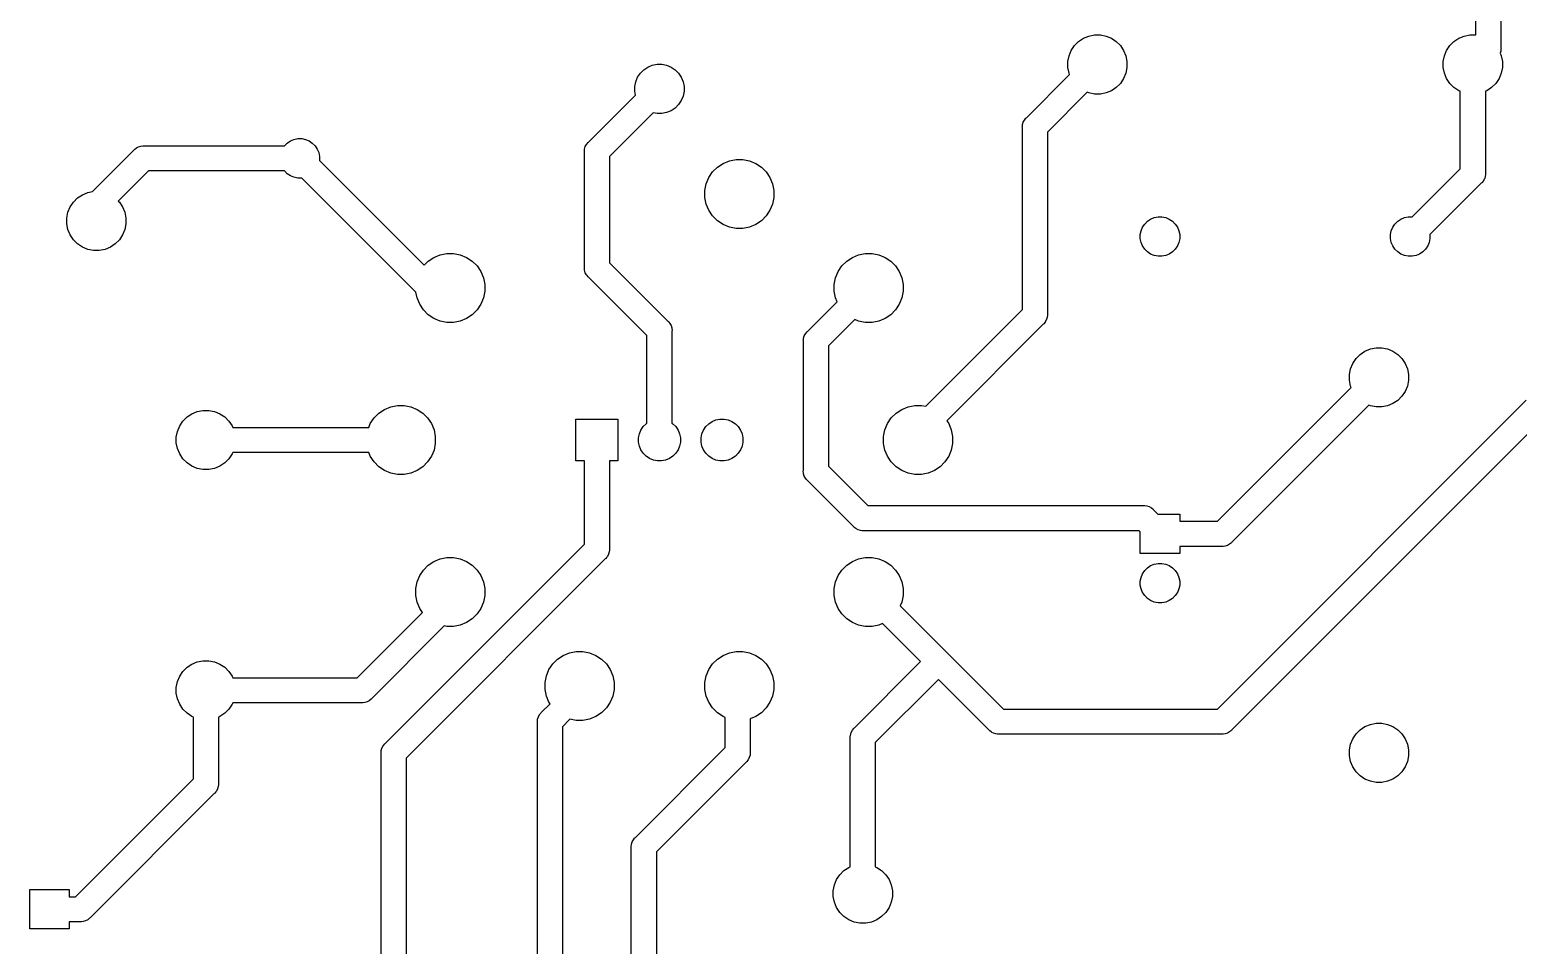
# Model space of a CAD drawing. Extents: x 2.8 to 8.7, y -5.99 to -1.5.
# Drawn here: x 4.093 to 6.473, y -4.857 to -3.394 of the extents above; entities that cross this region are included whole.
import ezdxf

# ---------------------------------------------------------------- set-up
doc = ezdxf.new("R2010")
doc.units = 0
doc.header["$MEASUREMENT"] = 0
doc.layers.add('BLACK', color=7, linetype='CONTINUOUS')

msp = doc.modelspace()

# ---------------------------------------------------------------- linework, layer by layer
at = {"layer": 'BLACK', "linetype": 'CONTINUOUS'}
for p, q in [((6.405, -3.40282), (6.405, -3.05905)), ((6.445, -3.05905), (6.445, -3.42402)), ((5.75813, -3.42762), (5.7633, -3.41988)), ((5.7633, -3.41988), (5.76988, -3.4133)), ((5.76988, -3.4133), (5.77762, -3.40813)), ((5.77762, -3.40813), (5.78622, -3.40457)), ((5.78622, -3.40457), (5.79535, -3.40276)), ((5.79535, -3.40276), (5.80465, -3.40276)), ((5.80465, -3.40276), (5.81378, -3.40457)), ((5.81378, -3.40457), (5.82238, -3.40813)), ((5.82238, -3.40813), (5.83012, -3.4133)), ((5.83012, -3.4133), (5.8367, -3.41988)), ((5.8367, -3.41988), (5.84187, -3.42762)), ((6.35813, -3.42762), (6.3633, -3.41988)), ((6.3633, -3.41988), (6.36988, -3.4133)), ((6.36988, -3.4133), (6.37762, -3.40813)), ((6.37762, -3.40813), (6.38622, -3.40457)), ((6.38622, -3.40457), (6.39535, -3.40276)), ((6.39535, -3.40276), (6.40465, -3.40276)), ((6.40465, -3.40276), (6.405, -3.40282)), ((6.445, -3.42402), (6.4451, -3.425)), ((6.4451, -3.425), (6.445, -3.42598)), ((5.08852, -3.45112), (5.09612, -3.44961)), ((5.09612, -3.44961), (5.10388, -3.44961)), ((5.10388, -3.44961), (5.11148, -3.45112)), ((5.75276, -3.44535), (5.75457, -3.43622)), ((5.75276, -3.45465), (5.75276, -3.44535)), ((5.75457, -3.43622), (5.75813, -3.42762)), ((5.84187, -3.42762), (5.84543, -3.43622)), ((5.84543, -3.43622), (5.84724, -3.44535)), ((5.84724, -3.44535), (5.84724, -3.45465)), ((6.35276, -3.44535), (6.35457, -3.43622)), ((6.35276, -3.45465), (6.35276, -3.44535)), ((6.35457, -3.43622), (6.35813, -3.42762)), ((6.44471, -3.42892), (6.44374, -3.43213)), ((6.44374, -3.43213), (6.44543, -3.43622)), ((6.445, -3.42598), (6.44471, -3.42892)), ((6.445, -3.42598), (6.445, -3.42598)), ((6.44543, -3.43622), (6.44724, -3.44535)), ((6.44724, -3.44535), (6.44724, -3.45465)), ((5.06214, -3.47749), (5.06511, -3.47033)), ((5.06511, -3.47033), (5.06942, -3.46388)), ((5.06942, -3.46388), (5.0749, -3.4584)), ((5.0749, -3.4584), (5.08135, -3.45409)), ((5.08135, -3.45409), (5.08852, -3.45112)), ((5.11148, -3.45112), (5.11865, -3.45409)), ((5.11865, -3.45409), (5.1251, -3.4584)), ((5.1251, -3.4584), (5.13058, -3.46388)), ((5.13058, -3.46388), (5.13489, -3.47033)), ((5.13489, -3.47033), (5.13786, -3.47749)), ((5.68655, -3.53516), (5.75556, -3.46616)), ((5.75457, -3.46378), (5.75276, -3.45465)), ((5.75556, -3.46616), (5.75457, -3.46378)), ((5.84187, -3.47238), (5.8367, -3.48012)), ((5.84543, -3.46378), (5.84187, -3.47238)), ((5.84724, -3.45465), (5.84543, -3.46378)), ((6.35457, -3.46378), (6.35276, -3.45465)), ((6.35813, -3.47238), (6.35457, -3.46378)), ((6.3633, -3.48012), (6.35813, -3.47238)), ((6.44187, -3.47238), (6.4367, -3.48012)), ((6.44543, -3.46378), (6.44187, -3.47238)), ((6.44724, -3.45465), (6.44543, -3.46378)), ((5.06063, -3.4851), (5.06214, -3.47749)), ((5.06063, -3.49285), (5.06063, -3.4851)), ((5.06183, -3.49887), (5.06063, -3.49285)), ((5.13786, -3.47749), (5.13937, -3.4851)), ((5.13937, -3.49285), (5.13786, -3.50046)), ((5.13937, -3.4851), (5.13937, -3.49285)), ((5.78384, -3.49444), (5.72, -3.55828)), ((5.78622, -3.49543), (5.78384, -3.49444)), ((5.79535, -3.49724), (5.78622, -3.49543)), ((5.80465, -3.49724), (5.79535, -3.49724)), ((5.81378, -3.49543), (5.80465, -3.49724)), ((5.82238, -3.49187), (5.81378, -3.49543)), ((5.83012, -3.4867), (5.82238, -3.49187)), ((5.8367, -3.48012), (5.83012, -3.4867)), ((6.36988, -3.4867), (6.3633, -3.48012)), ((6.37762, -3.49187), (6.36988, -3.4867)), ((6.38, -3.49285), (6.37762, -3.49187)), ((6.38, -3.61672), (6.38, -3.49285)), ((6.42238, -3.49187), (6.42, -3.49285)), ((6.42, -3.49285), (6.42, -3.62402)), ((6.43012, -3.4867), (6.42238, -3.49187)), ((6.4367, -3.48012), (6.43012, -3.4867)), ((4.98655, -3.57414), (5.06183, -3.49887)), ((5.1251, -3.51956), (5.11865, -3.52387)), ((5.13058, -3.51407), (5.1251, -3.51956)), ((5.13489, -3.50763), (5.13058, -3.51407)), ((5.13786, -3.50046), (5.13489, -3.50763)), ((5.09011, -3.52715), (5.02, -3.59726)), ((5.09612, -3.52835), (5.09011, -3.52715)), ((5.10388, -3.52835), (5.09612, -3.52835)), ((5.11148, -3.52683), (5.10388, -3.52835)), ((5.11865, -3.52387), (5.11148, -3.52683)), ((5.68029, -3.54608), (5.68143, -3.54231)), ((5.68143, -3.54231), (5.68329, -3.53883)), ((5.68329, -3.53883), (5.68579, -3.53579)), ((5.68579, -3.53579), (5.68655, -3.53516)), ((4.51581, -3.56971), (4.5219, -3.5685)), ((4.5219, -3.5685), (4.5281, -3.5685)), ((4.5281, -3.5685), (4.53419, -3.56971)), ((5.6799, -3.55), (5.68, -3.54902)), ((5.68, -3.55098), (5.6799, -3.55)), ((5.68, -3.54902), (5.68029, -3.54608)), ((5.68, -3.84172), (5.68, -3.55098)), ((5.72, -3.55828), (5.72, -3.84902)), ((4.19362, -3.6531), (4.26016, -3.58655)), ((4.26016, -3.58655), (4.26079, -3.58579)), ((4.26079, -3.58579), (4.26169, -3.58505)), ((4.26169, -3.58505), (4.26383, -3.58329)), ((4.26383, -3.58329), (4.26731, -3.58143)), ((4.26731, -3.58143), (4.27108, -3.58029)), ((4.26731, -3.58143), (4.26731, -3.58143)), ((4.27108, -3.58029), (4.27402, -3.58)), ((4.27402, -3.58), (4.275, -3.5799)), ((4.27402, -3.58), (4.27402, -3.58)), ((4.275, -3.5799), (4.27598, -3.58)), ((4.27598, -3.58), (4.50048, -3.58)), ((4.50048, -3.58), (4.50054, -3.57992)), ((4.50054, -3.57992), (4.50492, -3.57554)), ((4.50492, -3.57554), (4.51008, -3.57209)), ((4.51008, -3.57209), (4.51581, -3.56971)), ((4.53419, -3.56971), (4.53992, -3.57209)), ((4.53992, -3.57209), (4.54508, -3.57554)), ((4.54508, -3.57554), (4.54946, -3.57992)), ((4.54946, -3.57992), (4.55291, -3.58508)), ((4.55291, -3.58508), (4.55529, -3.59081)), ((4.55529, -3.59081), (4.5565, -3.5969)), ((4.9799, -3.58898), (4.98, -3.58799)), ((4.98, -3.58996), (4.9799, -3.58898)), ((4.98, -3.58799), (4.98029, -3.58506)), ((4.98, -3.77402), (4.98, -3.58996)), ((4.98029, -3.58506), (4.98143, -3.58129)), ((4.98143, -3.58129), (4.98329, -3.57781)), ((4.98329, -3.57781), (4.98579, -3.57477)), ((4.98579, -3.57477), (4.98655, -3.57414)), ((4.5565, -3.6031), (4.55648, -3.60319)), ((4.55648, -3.60319), (4.72396, -3.77067)), ((4.5565, -3.5969), (4.5565, -3.6031)), ((5.02, -3.59726), (5.02, -3.76672)), ((5.18493, -3.62171), (5.19261, -3.61403)), ((5.19261, -3.61403), (5.20163, -3.608)), ((5.20163, -3.608), (5.21167, -3.60385)), ((5.21167, -3.60385), (5.22231, -3.60173)), ((5.22231, -3.60173), (5.23317, -3.60173)), ((5.23317, -3.60173), (5.24382, -3.60385)), ((5.24382, -3.60385), (5.25385, -3.608)), ((5.25385, -3.608), (5.26288, -3.61403)), ((5.26288, -3.61403), (5.27056, -3.62171)), ((4.28328, -3.62), (4.23505, -3.66824)), ((4.50048, -3.62), (4.28328, -3.62)), ((4.50054, -3.62008), (4.50048, -3.62)), ((4.50492, -3.62446), (4.50054, -3.62008)), ((4.51008, -3.62791), (4.50492, -3.62446)), ((4.51581, -3.63029), (4.51008, -3.62791)), ((4.5219, -3.6315), (4.51581, -3.63029)), ((4.5281, -3.6315), (4.5219, -3.6315)), ((4.52819, -3.63148), (4.5281, -3.6315)), ((4.71076, -3.81405), (4.52819, -3.63148)), ((5.17474, -3.64077), (5.1789, -3.63074)), ((5.1789, -3.63074), (5.18493, -3.62171)), ((5.27056, -3.62171), (5.27659, -3.63074)), ((5.27659, -3.63074), (5.28074, -3.64077)), ((6.30319, -3.69352), (6.38, -3.61672)), ((6.41345, -3.63984), (6.33148, -3.72181)), ((6.41421, -3.63921), (6.41345, -3.63984)), ((6.41495, -3.63831), (6.41421, -3.63921)), ((6.41671, -3.63617), (6.41495, -3.63831)), ((6.41857, -3.63269), (6.41671, -3.63617)), ((6.41895, -3.63143), (6.41857, -3.63269)), ((6.41971, -3.62892), (6.41895, -3.63143)), ((6.42, -3.62598), (6.41971, -3.62892)), ((6.42, -3.62402), (6.4201, -3.625)), ((6.4201, -3.625), (6.42, -3.62598)), ((6.42, -3.62598), (6.42, -3.62598)), ((4.1633, -3.66988), (4.16988, -3.6633)), ((4.16988, -3.6633), (4.17762, -3.65813)), ((4.17762, -3.65813), (4.18622, -3.65457)), ((4.18622, -3.65457), (4.19362, -3.6531)), ((5.17263, -3.65142), (5.17474, -3.64077)), ((5.17263, -3.66228), (5.17263, -3.65142)), ((5.17474, -3.67292), (5.17263, -3.66228)), ((5.28074, -3.64077), (5.28286, -3.65142)), ((5.28286, -3.66228), (5.28074, -3.67292)), ((5.28286, -3.65142), (5.28286, -3.66228)), ((4.15276, -3.69535), (4.15457, -3.68622)), ((4.15457, -3.68622), (4.15813, -3.67762)), ((4.15813, -3.67762), (4.1633, -3.66988)), ((4.23505, -3.66824), (4.2367, -3.66988)), ((4.2367, -3.66988), (4.24187, -3.67762)), ((4.24187, -3.67762), (4.24543, -3.68622)), ((4.24543, -3.68622), (4.24724, -3.69535)), ((5.1789, -3.68295), (5.17474, -3.67292)), ((5.18493, -3.69198), (5.1789, -3.68295)), ((5.27659, -3.68295), (5.27056, -3.69198)), ((5.28074, -3.67292), (5.27659, -3.68295)), ((4.15276, -3.70465), (4.15276, -3.69535)), ((4.15457, -3.71378), (4.15276, -3.70465)), ((4.24724, -3.70465), (4.24543, -3.71378)), ((4.24724, -3.69535), (4.24724, -3.70465)), ((5.19261, -3.69966), (5.18493, -3.69198)), ((5.20163, -3.70569), (5.19261, -3.69966)), ((5.21167, -3.70985), (5.20163, -3.70569)), ((5.22231, -3.71196), (5.21167, -3.70985)), ((5.24382, -3.70985), (5.23317, -3.71196)), ((5.25385, -3.70569), (5.24382, -3.70985)), ((5.26288, -3.69966), (5.25385, -3.70569)), ((5.27056, -3.69198), (5.26288, -3.69966)), ((5.86971, -3.71581), (5.87209, -3.71008)), ((5.87209, -3.71008), (5.87554, -3.70492)), ((5.87554, -3.70492), (5.87992, -3.70054)), ((5.87992, -3.70054), (5.88508, -3.69709)), ((5.88508, -3.69709), (5.89081, -3.69471)), ((5.89081, -3.69471), (5.8969, -3.6935)), ((5.8969, -3.6935), (5.9031, -3.6935)), ((5.9031, -3.6935), (5.90919, -3.69471)), ((5.90919, -3.69471), (5.91492, -3.69709)), ((5.91492, -3.69709), (5.92008, -3.70054)), ((5.92008, -3.70054), (5.92446, -3.70492)), ((5.92446, -3.70492), (5.92791, -3.71008)), ((5.92791, -3.71008), (5.93029, -3.71581)), ((6.26971, -3.71581), (6.27209, -3.71008)), ((6.27209, -3.71008), (6.27554, -3.70492)), ((6.27554, -3.70492), (6.27992, -3.70054)), ((6.27992, -3.70054), (6.28508, -3.69709)), ((6.28508, -3.69709), (6.29081, -3.69471)), ((6.29081, -3.69471), (6.2969, -3.6935)), ((6.2969, -3.6935), (6.3031, -3.6935)), ((6.3031, -3.6935), (6.30319, -3.69352)), ((4.15813, -3.72238), (4.15457, -3.71378)), ((4.1633, -3.73012), (4.15813, -3.72238)), ((4.16988, -3.7367), (4.1633, -3.73012)), ((4.2367, -3.73012), (4.23012, -3.7367)), ((4.24187, -3.72238), (4.2367, -3.73012)), ((4.24543, -3.71378), (4.24187, -3.72238)), ((5.23317, -3.71196), (5.22231, -3.71196)), ((5.8685, -3.7219), (5.86971, -3.71581)), ((5.8685, -3.7281), (5.8685, -3.7219)), ((5.86971, -3.73419), (5.8685, -3.7281)), ((5.87209, -3.73992), (5.86971, -3.73419)), ((5.93029, -3.73419), (5.92791, -3.73992)), ((5.93029, -3.71581), (5.9315, -3.7219)), ((5.9315, -3.7281), (5.93029, -3.73419)), ((5.9315, -3.7219), (5.9315, -3.7281)), ((6.2685, -3.7219), (6.26971, -3.71581)), ((6.2685, -3.7281), (6.2685, -3.7219)), ((6.26971, -3.73419), (6.2685, -3.7281)), ((6.27209, -3.73992), (6.26971, -3.73419)), ((6.33029, -3.73419), (6.32791, -3.73992)), ((6.3315, -3.7281), (6.33029, -3.73419)), ((6.33148, -3.72181), (6.3315, -3.7219)), ((6.3315, -3.7219), (6.3315, -3.7281)), ((4.17762, -3.74187), (4.16988, -3.7367)), ((4.18622, -3.74543), (4.17762, -3.74187)), ((4.19535, -3.74724), (4.18622, -3.74543)), ((4.20465, -3.74724), (4.19535, -3.74724)), ((4.21378, -3.74543), (4.20465, -3.74724)), ((4.22238, -3.74187), (4.21378, -3.74543)), ((4.23012, -3.7367), (4.22238, -3.74187)), ((4.73043, -3.7642), (4.73946, -3.75817)), ((4.73946, -3.75817), (4.74949, -3.75402)), ((4.74949, -3.75402), (4.76014, -3.7519)), ((4.76014, -3.7519), (4.77099, -3.7519)), ((4.77099, -3.7519), (4.78164, -3.75402)), ((4.78164, -3.75402), (4.79167, -3.75817)), ((4.79167, -3.75817), (4.8007, -3.7642)), ((5.3993, -3.7642), (5.40833, -3.75817)), ((5.40833, -3.75817), (5.41836, -3.75402)), ((5.41836, -3.75402), (5.42901, -3.7519)), ((5.42901, -3.7519), (5.43986, -3.7519)), ((5.43986, -3.7519), (5.45051, -3.75402)), ((5.45051, -3.75402), (5.46054, -3.75817)), ((5.46054, -3.75817), (5.46957, -3.7642)), ((5.87554, -3.74508), (5.87209, -3.73992)), ((5.87992, -3.74946), (5.87554, -3.74508)), ((5.88508, -3.75291), (5.87992, -3.74946)), ((5.89081, -3.75529), (5.88508, -3.75291)), ((5.8969, -3.7565), (5.89081, -3.75529)), ((5.9031, -3.7565), (5.8969, -3.7565)), ((5.90919, -3.75529), (5.9031, -3.7565)), ((5.91492, -3.75291), (5.90919, -3.75529)), ((5.92008, -3.74946), (5.91492, -3.75291)), ((5.92446, -3.74508), (5.92008, -3.74946)), ((5.92791, -3.73992), (5.92446, -3.74508)), ((6.27554, -3.74508), (6.27209, -3.73992)), ((6.27992, -3.74946), (6.27554, -3.74508)), ((6.28508, -3.75291), (6.27992, -3.74946)), ((6.29081, -3.75529), (6.28508, -3.75291)), ((6.2969, -3.7565), (6.29081, -3.75529)), ((6.3031, -3.7565), (6.2969, -3.7565)), ((6.30919, -3.75529), (6.3031, -3.7565)), ((6.31492, -3.75291), (6.30919, -3.75529)), ((6.32008, -3.74946), (6.31492, -3.75291)), ((6.32446, -3.74508), (6.32008, -3.74946)), ((6.32791, -3.73992), (6.32446, -3.74508)), ((4.72396, -3.77067), (4.73043, -3.7642)), ((4.8007, -3.7642), (4.80838, -3.77188)), ((4.80838, -3.77188), (4.81441, -3.78091)), ((4.81441, -3.78091), (4.81856, -3.79094)), ((4.9799, -3.775), (4.98, -3.77402)), ((4.98025, -3.77857), (4.9799, -3.775)), ((4.98029, -3.77892), (4.98025, -3.77857)), ((4.98143, -3.78269), (4.98029, -3.77892)), ((4.98329, -3.78617), (4.98143, -3.78269)), ((4.98143, -3.78269), (4.98143, -3.78269)), ((5.02, -3.76672), (5.11345, -3.86016)), ((5.38144, -3.79094), (5.38559, -3.78091)), ((5.38559, -3.78091), (5.39162, -3.77188)), ((5.39162, -3.77188), (5.3993, -3.7642)), ((5.46957, -3.7642), (5.47725, -3.77188)), ((5.47725, -3.77188), (5.48328, -3.78091)), ((5.48328, -3.78091), (5.48744, -3.79094)), ((4.81856, -3.79094), (4.82068, -3.80159)), ((4.82068, -3.80159), (4.82068, -3.81245)), ((4.98423, -3.78731), (4.98329, -3.78617)), ((4.98579, -3.78921), (4.98423, -3.78731)), ((4.98655, -3.78984), (4.98579, -3.78921)), ((5.08, -3.88328), (4.98655, -3.78984)), ((5.37932, -3.80159), (5.38144, -3.79094)), ((5.37932, -3.81245), (5.37932, -3.80159)), ((5.48744, -3.79094), (5.48955, -3.80159)), ((5.48955, -3.80159), (5.48955, -3.81245)), ((4.71256, -3.8231), (4.71076, -3.81405)), ((4.71672, -3.83313), (4.71256, -3.8231)), ((4.81856, -3.8231), (4.81441, -3.83313)), ((4.82068, -3.81245), (4.81856, -3.8231)), ((5.33655, -3.87662), (5.38397, -3.8292)), ((5.38144, -3.8231), (5.37932, -3.81245)), ((5.38397, -3.8292), (5.38144, -3.8231)), ((5.48744, -3.8231), (5.48328, -3.83313)), ((5.48955, -3.81245), (5.48744, -3.8231)), ((4.72275, -3.84215), (4.71672, -3.83313)), ((4.73043, -3.84983), (4.72275, -3.84215)), ((4.73946, -3.85586), (4.73043, -3.84983)), ((4.8007, -3.84983), (4.79167, -3.85586)), ((4.80838, -3.84215), (4.8007, -3.84983)), ((4.81441, -3.83313), (4.80838, -3.84215)), ((5.46957, -3.84983), (5.46054, -3.85586)), ((5.47725, -3.84215), (5.46957, -3.84983)), ((5.48328, -3.83313), (5.47725, -3.84215)), ((5.5255, -3.99621), (5.68, -3.84172)), ((5.71971, -3.85392), (5.71857, -3.85769)), ((5.72, -3.85098), (5.71971, -3.85392)), ((5.72, -3.84902), (5.7201, -3.85)), ((5.7201, -3.85), (5.72, -3.85098)), ((5.72, -3.85098), (5.72, -3.85098)), ((4.74949, -3.86002), (4.73946, -3.85586)), ((4.76014, -3.86214), (4.74949, -3.86002)), ((4.77099, -3.86214), (4.76014, -3.86214)), ((4.78164, -3.86002), (4.77099, -3.86214)), ((4.79167, -3.85586), (4.78164, -3.86002)), ((5.11345, -3.86016), (5.11421, -3.86079)), ((5.11421, -3.86079), (5.11484, -3.86155)), ((5.11484, -3.86155), (5.11671, -3.86383)), ((5.11671, -3.86383), (5.11857, -3.86731)), ((5.11857, -3.86731), (5.11857, -3.86731)), ((5.11857, -3.86731), (5.11971, -3.87108)), ((5.11971, -3.87108), (5.11974, -3.87136)), ((5.11974, -3.87136), (5.1201, -3.875)), ((5.1201, -3.875), (5.12, -3.87598)), ((5.12, -3.87598), (5.12, -4.02312)), ((5.33329, -3.88029), (5.33579, -3.87724)), ((5.33579, -3.87724), (5.33655, -3.87662)), ((5.41225, -3.85749), (5.37, -3.89974)), ((5.41836, -3.86002), (5.41225, -3.85749)), ((5.42901, -3.86214), (5.41836, -3.86002)), ((5.43986, -3.86214), (5.42901, -3.86214)), ((5.45051, -3.86002), (5.43986, -3.86214)), ((5.46054, -3.85586), (5.45051, -3.86002)), ((5.71345, -3.86484), (5.55909, -4.01919)), ((5.71421, -3.86421), (5.71345, -3.86484)), ((5.71639, -3.86155), (5.71421, -3.86421)), ((5.71671, -3.86117), (5.71639, -3.86155)), ((5.71857, -3.85769), (5.71671, -3.86117)), ((5.71857, -3.85769), (5.71857, -3.85769)), ((5.08, -4.02312), (5.08, -3.88328)), ((5.3299, -3.89145), (5.33, -3.89047)), ((5.33, -3.89244), (5.3299, -3.89145)), ((5.33, -3.89047), (5.33029, -3.88753)), ((5.33, -4.09902), (5.33, -3.89244)), ((5.33029, -3.88753), (5.33143, -3.88376)), ((5.33143, -3.88376), (5.33329, -3.88029)), ((5.37, -3.89974), (5.37, -4.09172)), ((6.20813, -3.92762), (6.2133, -3.91988)), ((6.2133, -3.91988), (6.21988, -3.9133)), ((6.21988, -3.9133), (6.22762, -3.90813)), ((6.22762, -3.90813), (6.23622, -3.90457)), ((6.23622, -3.90457), (6.24535, -3.90276)), ((6.24535, -3.90276), (6.25465, -3.90276)), ((6.25465, -3.90276), (6.26378, -3.90457)), ((6.26378, -3.90457), (6.27238, -3.90813)), ((6.27238, -3.90813), (6.28012, -3.9133)), ((6.28012, -3.9133), (6.2867, -3.91988)), ((6.2867, -3.91988), (6.29187, -3.92762)), ((6.20276, -3.94535), (6.20457, -3.93622)), ((6.20276, -3.95465), (6.20276, -3.94535)), ((6.20457, -3.93622), (6.20813, -3.92762)), ((6.29187, -3.92762), (6.29543, -3.93622)), ((6.29543, -3.93622), (6.29724, -3.94535)), ((6.29724, -3.94535), (6.29724, -3.95465)), ((5.99172, -4.18), (6.20556, -3.96616)), ((6.20457, -3.96378), (6.20276, -3.95465)), ((6.20556, -3.96616), (6.20457, -3.96378)), ((6.29187, -3.97238), (6.2867, -3.98012)), ((6.29543, -3.96378), (6.29187, -3.97238)), ((6.29724, -3.95465), (6.29543, -3.96378)), ((4.67054, -3.997), (4.68119, -3.99488)), ((4.68119, -3.99488), (4.69204, -3.99488)), ((4.69204, -3.99488), (4.70269, -3.997)), ((5.49731, -3.997), (5.50796, -3.99488)), ((5.50796, -3.99488), (5.51881, -3.99488)), ((5.51881, -3.99488), (5.5255, -3.99621)), ((5.99172, -4.48), (6.48516, -3.98655)), ((6.23384, -3.99444), (6.01484, -4.21345)), ((6.23622, -3.99543), (6.23384, -3.99444)), ((6.24535, -3.99724), (6.23622, -3.99543)), ((6.26378, -3.99543), (6.25465, -3.99724)), ((6.27238, -3.99187), (6.26378, -3.99543)), ((6.28012, -3.9867), (6.27238, -3.99187)), ((6.2867, -3.98012), (6.28012, -3.9867)), ((4.33313, -4.02762), (4.3383, -4.01988)), ((4.3383, -4.01988), (4.34488, -4.0133)), ((4.34488, -4.0133), (4.35262, -4.00813)), ((4.35262, -4.00813), (4.36122, -4.00457)), ((4.36122, -4.00457), (4.37035, -4.00276)), ((4.37035, -4.00276), (4.37965, -4.00276)), ((4.37965, -4.00276), (4.38878, -4.00457)), ((4.38878, -4.00457), (4.39738, -4.00813)), ((4.39738, -4.00813), (4.40512, -4.0133)), ((4.40512, -4.0133), (4.4117, -4.01988)), ((4.4117, -4.01988), (4.41687, -4.02762)), ((4.63777, -4.02389), (4.6438, -4.01486)), ((4.6438, -4.01486), (4.65148, -4.00719)), ((4.65148, -4.00719), (4.66051, -4.00115)), ((4.66051, -4.00115), (4.67054, -3.997)), ((4.70269, -3.997), (4.71272, -4.00115)), ((4.71272, -4.00115), (4.72175, -4.00719)), ((4.72175, -4.00719), (4.72943, -4.01486)), ((4.72943, -4.01486), (4.73546, -4.02389)), ((4.96654, -4.08346), (4.96654, -4.01654)), ((4.96654, -4.01654), (5.03346, -4.01654)), ((5.03346, -4.01654), (5.03346, -4.08346)), ((5.17867, -4.02401), (5.18415, -4.02034)), ((5.18415, -4.02034), (5.19024, -4.01782)), ((5.19024, -4.01782), (5.1967, -4.01654)), ((5.1967, -4.01654), (5.2033, -4.01654)), ((5.2033, -4.01654), (5.20976, -4.01782)), ((5.20976, -4.01782), (5.21585, -4.02034)), ((5.21585, -4.02034), (5.22133, -4.02401)), ((5.46454, -4.02389), (5.47057, -4.01486)), ((5.47057, -4.01486), (5.47825, -4.00719)), ((5.47825, -4.00719), (5.48728, -4.00115)), ((5.48728, -4.00115), (5.49731, -3.997)), ((5.55909, -4.01919), (5.56223, -4.02389)), ((6.50828, -4.02), (6.01484, -4.51345)), ((6.25465, -3.99724), (6.24535, -3.99724)), ((4.32776, -4.04535), (4.32957, -4.03622)), ((4.32957, -4.03622), (4.33313, -4.02762)), ((4.41687, -4.02762), (4.41785, -4.03)), ((4.41785, -4.03), (4.63524, -4.03)), ((4.63524, -4.03), (4.63777, -4.02389)), ((4.73546, -4.02389), (4.73961, -4.03392)), ((4.73961, -4.03392), (4.74173, -4.04457)), ((5.06654, -4.0467), (5.06782, -4.04024)), ((5.06782, -4.04024), (5.07034, -4.03415)), ((5.07034, -4.03415), (5.07401, -4.02867)), ((5.07401, -4.02867), (5.07867, -4.02401)), ((5.07867, -4.02401), (5.08, -4.02312)), ((5.12, -4.02312), (5.12133, -4.02401)), ((5.12133, -4.02401), (5.12599, -4.02867)), ((5.12599, -4.02867), (5.12966, -4.03415)), ((5.12966, -4.03415), (5.13218, -4.04024)), ((5.13218, -4.04024), (5.13346, -4.0467)), ((5.16654, -4.0467), (5.16782, -4.04024)), ((5.16782, -4.04024), (5.17034, -4.03415)), ((5.17034, -4.03415), (5.17401, -4.02867)), ((5.17401, -4.02867), (5.17867, -4.02401)), ((5.22133, -4.02401), (5.22599, -4.02867)), ((5.22599, -4.02867), (5.22966, -4.03415)), ((5.22966, -4.03415), (5.23218, -4.04024)), ((5.23218, -4.04024), (5.23346, -4.0467)), ((5.45827, -4.04457), (5.46039, -4.03392)), ((5.46039, -4.03392), (5.46454, -4.02389)), ((5.56223, -4.02389), (5.56639, -4.03392)), ((5.56639, -4.03392), (5.5685, -4.04457)), ((4.32776, -4.05465), (4.32776, -4.04535)), ((4.32957, -4.06378), (4.32776, -4.05465)), ((4.33313, -4.07238), (4.32957, -4.06378)), ((4.73961, -4.06608), (4.73546, -4.07611)), ((4.74173, -4.05543), (4.73961, -4.06608)), ((4.74173, -4.04457), (4.74173, -4.05543)), ((5.06654, -4.0533), (5.06654, -4.0467)), ((5.06782, -4.05976), (5.06654, -4.0533)), ((5.07034, -4.06585), (5.06782, -4.05976)), ((5.07401, -4.07133), (5.07034, -4.06585)), ((5.12966, -4.06585), (5.12599, -4.07133)), ((5.13218, -4.05976), (5.12966, -4.06585)), ((5.13346, -4.0533), (5.13218, -4.05976)), ((5.13346, -4.0467), (5.13346, -4.0533)), ((5.16654, -4.0533), (5.16654, -4.0467)), ((5.16782, -4.05976), (5.16654, -4.0533)), ((5.17034, -4.06585), (5.16782, -4.05976)), ((5.17401, -4.07133), (5.17034, -4.06585)), ((5.22966, -4.06585), (5.22599, -4.07133)), ((5.23218, -4.05976), (5.22966, -4.06585)), ((5.23346, -4.0533), (5.23218, -4.05976)), ((5.23346, -4.0467), (5.23346, -4.0533)), ((5.45827, -4.05543), (5.45827, -4.04457)), ((5.46039, -4.06608), (5.45827, -4.05543)), ((5.46454, -4.07611), (5.46039, -4.06608)), ((5.56639, -4.06608), (5.56223, -4.07611)), ((5.5685, -4.05543), (5.56639, -4.06608)), ((5.5685, -4.04457), (5.5685, -4.05543)), ((4.3383, -4.08012), (4.33313, -4.07238)), ((4.34488, -4.0867), (4.3383, -4.08012)), ((4.35262, -4.09187), (4.34488, -4.0867)), ((4.36122, -4.09543), (4.35262, -4.09187)), ((4.39738, -4.09187), (4.38878, -4.09543)), ((4.40512, -4.0867), (4.39738, -4.09187)), ((4.4117, -4.08012), (4.40512, -4.0867)), ((4.41687, -4.07238), (4.4117, -4.08012)), ((4.41785, -4.07), (4.41687, -4.07238)), ((4.63524, -4.07), (4.41785, -4.07)), ((4.63777, -4.07611), (4.63524, -4.07)), ((4.6438, -4.08514), (4.63777, -4.07611)), ((4.65148, -4.09281), (4.6438, -4.08514)), ((4.72943, -4.08514), (4.72175, -4.09281)), ((4.73546, -4.07611), (4.72943, -4.08514)), ((4.98, -4.08346), (4.96654, -4.08346)), ((4.98, -4.21672), (4.98, -4.08346)), ((5.03346, -4.08346), (5.02, -4.08346)), ((5.02, -4.08346), (5.02, -4.22402)), ((5.07867, -4.07599), (5.07401, -4.07133)), ((5.08415, -4.07966), (5.07867, -4.07599)), ((5.09024, -4.08218), (5.08415, -4.07966)), ((5.0967, -4.08346), (5.09024, -4.08218)), ((5.1033, -4.08346), (5.0967, -4.08346)), ((5.10976, -4.08218), (5.1033, -4.08346)), ((5.11585, -4.07966), (5.10976, -4.08218)), ((5.12133, -4.07599), (5.11585, -4.07966)), ((5.12599, -4.07133), (5.12133, -4.07599)), ((5.17867, -4.07599), (5.17401, -4.07133)), ((5.18415, -4.07966), (5.17867, -4.07599)), ((5.19024, -4.08218), (5.18415, -4.07966)), ((5.1967, -4.08346), (5.19024, -4.08218)), ((5.2033, -4.08346), (5.1967, -4.08346)), ((5.20976, -4.08218), (5.2033, -4.08346)), ((5.21585, -4.07966), (5.20976, -4.08218)), ((5.22133, -4.07599), (5.21585, -4.07966)), ((5.22599, -4.07133), (5.22133, -4.07599)), ((5.37, -4.09172), (5.41484, -4.13655)), ((5.47057, -4.08514), (5.46454, -4.07611)), ((5.47825, -4.09281), (5.47057, -4.08514)), ((5.5562, -4.08514), (5.54852, -4.09281)), ((5.56223, -4.07611), (5.5562, -4.08514)), ((4.37035, -4.09724), (4.36122, -4.09543)), ((4.37965, -4.09724), (4.37035, -4.09724)), ((4.38878, -4.09543), (4.37965, -4.09724)), ((4.66051, -4.09885), (4.65148, -4.09281)), ((4.67054, -4.103), (4.66051, -4.09885)), ((4.68119, -4.10512), (4.67054, -4.103)), ((4.69204, -4.10512), (4.68119, -4.10512)), ((4.70269, -4.103), (4.69204, -4.10512)), ((4.71272, -4.09885), (4.70269, -4.103)), ((4.72175, -4.09281), (4.71272, -4.09885)), ((5.3299, -4.1), (5.33, -4.09902)), ((5.3302, -4.103), (5.3299, -4.1)), ((5.33029, -4.10392), (5.3302, -4.103)), ((5.33143, -4.10769), (5.33029, -4.10392)), ((5.33329, -4.11117), (5.33143, -4.10769)), ((5.33516, -4.11345), (5.33329, -4.11117)), ((5.33579, -4.11421), (5.33516, -4.11345)), ((5.33655, -4.11484), (5.33579, -4.11421)), ((5.38655, -4.16484), (5.33655, -4.11484)), ((5.48728, -4.09885), (5.47825, -4.09281)), ((5.49731, -4.103), (5.48728, -4.09885)), ((5.50796, -4.10512), (5.49731, -4.103)), ((5.51881, -4.10512), (5.50796, -4.10512)), ((5.52946, -4.103), (5.51881, -4.10512)), ((5.53949, -4.09885), (5.52946, -4.103)), ((5.54852, -4.09281), (5.53949, -4.09885)), ((5.41484, -4.13655), (5.41484, -4.13655)), ((5.41484, -4.13655), (5.43328, -4.155)), ((5.43328, -4.155), (5.87402, -4.155)), ((5.87402, -4.155), (5.875, -4.1549)), ((5.875, -4.1549), (5.87598, -4.155)), ((5.87598, -4.155), (5.87598, -4.155)), ((5.87598, -4.155), (5.87892, -4.15529)), ((5.87892, -4.15529), (5.88269, -4.15643)), ((5.88269, -4.15643), (5.88617, -4.15829)), ((5.88617, -4.15829), (5.88921, -4.16079)), ((5.88921, -4.16079), (5.88984, -4.16155)), ((5.88984, -4.16155), (5.89679, -4.1685)), ((5.41016, -4.18845), (5.38655, -4.16484)), ((5.38655, -4.16484), (5.38655, -4.16484)), ((5.89679, -4.1685), (5.9315, -4.1685)), ((5.9315, -4.1685), (5.9315, -4.18)), ((5.9315, -4.18), (5.99172, -4.18)), ((5.41079, -4.18921), (5.41016, -4.18845)), ((5.41383, -4.19171), (5.41079, -4.18921)), ((5.41731, -4.19357), (5.41383, -4.19171)), ((5.42108, -4.19471), (5.41731, -4.19357)), ((5.42402, -4.195), (5.42108, -4.19471)), ((5.425, -4.1951), (5.42402, -4.195)), ((5.42402, -4.195), (5.42402, -4.195)), ((5.42598, -4.195), (5.425, -4.1951)), ((5.86672, -4.195), (5.42598, -4.195)), ((5.8685, -4.19679), (5.86672, -4.195)), ((5.8685, -4.2315), (5.8685, -4.19679)), ((4.66155, -4.53516), (4.98, -4.21672)), ((5.01857, -4.23269), (5.01671, -4.23617)), ((5.01971, -4.22892), (5.01857, -4.23269)), ((5.01857, -4.23269), (5.01857, -4.23269)), ((5.02, -4.22598), (5.01971, -4.22892)), ((5.02, -4.22402), (5.0201, -4.225)), ((5.0201, -4.225), (5.02, -4.22598)), ((5.02, -4.22598), (5.02, -4.22598)), ((5.9315, -4.2315), (5.8685, -4.2315)), ((5.99902, -4.22), (5.9315, -4.22)), ((5.9315, -4.22), (5.9315, -4.2315)), ((6, -4.2201), (5.99902, -4.22)), ((6.00098, -4.22), (6, -4.2201)), ((6.00392, -4.21971), (6.00098, -4.22)), ((6.00098, -4.22), (6.00098, -4.22)), ((6.00769, -4.21857), (6.00392, -4.21971)), ((6.01117, -4.21671), (6.00769, -4.21857)), ((6.01421, -4.21421), (6.01117, -4.21671)), ((6.01484, -4.21345), (6.01421, -4.21421)), ((5.01345, -4.23984), (4.695, -4.55828)), ((4.71672, -4.26687), (4.72275, -4.25785)), ((4.72275, -4.25785), (4.73043, -4.25017)), ((4.73043, -4.25017), (4.73946, -4.24414)), ((4.73946, -4.24414), (4.74949, -4.23998)), ((4.74949, -4.23998), (4.76014, -4.23786)), ((4.76014, -4.23786), (4.77099, -4.23786)), ((4.77099, -4.23786), (4.78164, -4.23998)), ((4.78164, -4.23998), (4.79167, -4.24414)), ((4.79167, -4.24414), (4.8007, -4.25017)), ((4.8007, -4.25017), (4.80838, -4.25785)), ((4.80838, -4.25785), (4.81441, -4.26687)), ((5.01421, -4.23921), (5.01345, -4.23984)), ((5.01532, -4.23786), (5.01421, -4.23921)), ((5.01671, -4.23617), (5.01532, -4.23786)), ((5.38559, -4.26687), (5.39162, -4.25785)), ((5.39162, -4.25785), (5.3993, -4.25017)), ((5.3993, -4.25017), (5.40833, -4.24414)), ((5.40833, -4.24414), (5.41836, -4.23998)), ((5.41836, -4.23998), (5.42901, -4.23786)), ((5.42901, -4.23786), (5.43986, -4.23786)), ((5.43986, -4.23786), (5.45051, -4.23998)), ((5.45051, -4.23998), (5.46054, -4.24414)), ((5.46054, -4.24414), (5.46957, -4.25017)), ((5.46957, -4.25017), (5.47725, -4.25785)), ((5.47725, -4.25785), (5.48328, -4.26687)), ((5.87554, -4.25866), (5.87992, -4.25428)), ((5.87992, -4.25428), (5.88508, -4.25083)), ((5.88508, -4.25083), (5.89081, -4.24845)), ((5.89081, -4.24845), (5.8969, -4.24724)), ((5.8969, -4.24724), (5.9031, -4.24724)), ((5.9031, -4.24724), (5.90919, -4.24845)), ((5.90919, -4.24845), (5.91492, -4.25083)), ((5.91492, -4.25083), (5.92008, -4.25428)), ((5.92008, -4.25428), (5.92446, -4.25866)), ((4.71045, -4.28755), (4.71256, -4.2769)), ((4.71256, -4.2769), (4.71672, -4.26687)), ((4.81441, -4.26687), (4.81856, -4.2769)), ((4.81856, -4.2769), (4.82068, -4.28755)), ((5.37932, -4.28755), (5.38144, -4.2769)), ((5.38144, -4.2769), (5.38559, -4.26687)), ((5.48328, -4.26687), (5.48744, -4.2769)), ((5.48744, -4.2769), (5.48955, -4.28755)), ((5.8685, -4.27564), (5.86971, -4.26955)), ((5.8685, -4.28184), (5.8685, -4.27564)), ((5.86971, -4.28793), (5.8685, -4.28184)), ((5.86971, -4.26955), (5.87209, -4.26382)), ((5.87209, -4.26382), (5.87554, -4.25866)), ((5.92446, -4.25866), (5.92791, -4.26382)), ((5.92791, -4.26382), (5.93029, -4.26955)), ((5.93029, -4.26955), (5.9315, -4.27564)), ((5.9315, -4.28184), (5.93029, -4.28793)), ((5.9315, -4.27564), (5.9315, -4.28184)), ((4.71045, -4.29841), (4.71045, -4.28755)), ((4.71256, -4.30906), (4.71045, -4.29841)), ((4.82068, -4.29841), (4.81856, -4.30906)), ((4.82068, -4.28755), (4.82068, -4.29841)), ((5.37932, -4.29841), (5.37932, -4.28755)), ((5.38144, -4.30906), (5.37932, -4.29841)), ((5.48955, -4.29841), (5.48744, -4.30906)), ((5.48955, -4.28755), (5.48955, -4.29841)), ((5.87209, -4.29366), (5.86971, -4.28793)), ((5.87554, -4.29882), (5.87209, -4.29366)), ((5.87992, -4.3032), (5.87554, -4.29882)), ((5.88508, -4.30665), (5.87992, -4.3032)), ((5.92008, -4.3032), (5.91492, -4.30665)), ((5.92446, -4.29882), (5.92008, -4.3032)), ((5.92791, -4.29366), (5.92446, -4.29882)), ((5.93029, -4.28793), (5.92791, -4.29366)), ((4.61672, -4.43), (4.72109, -4.32563)), ((4.71672, -4.31909), (4.71256, -4.30906)), ((4.72109, -4.32563), (4.71672, -4.31909)), ((4.80838, -4.32812), (4.8007, -4.3358)), ((4.81441, -4.31909), (4.80838, -4.32812)), ((4.81856, -4.30906), (4.81441, -4.31909)), ((5.38559, -4.31909), (5.38144, -4.30906)), ((5.39162, -4.32812), (5.38559, -4.31909)), ((5.3993, -4.3358), (5.39162, -4.32812)), ((5.48744, -4.30906), (5.48491, -4.31517)), ((5.48491, -4.31517), (5.55917, -4.38944)), ((5.89081, -4.30903), (5.88508, -4.30665)), ((5.8969, -4.31024), (5.89081, -4.30903)), ((5.9031, -4.31024), (5.8969, -4.31024)), ((5.90919, -4.30903), (5.9031, -4.31024)), ((5.91492, -4.30665), (5.90919, -4.30903)), ((4.75601, -4.34728), (4.63984, -4.46345)), ((4.76014, -4.3481), (4.75601, -4.34728)), ((4.77099, -4.3481), (4.76014, -4.3481)), ((4.78164, -4.34598), (4.77099, -4.3481)), ((4.79167, -4.34183), (4.78164, -4.34598)), ((4.8007, -4.3358), (4.79167, -4.34183)), ((5.40833, -4.34183), (5.3993, -4.3358)), ((5.41836, -4.34598), (5.40833, -4.34183)), ((5.42901, -4.3481), (5.41836, -4.34598)), ((5.43986, -4.3481), (5.42901, -4.3481)), ((5.45051, -4.34598), (5.43986, -4.3481)), ((5.45662, -4.34345), (5.45051, -4.34598)), ((5.51744, -4.40427), (5.45662, -4.34345)), ((4.92944, -4.40802), (4.93712, -4.40034)), ((4.93712, -4.40034), (4.94615, -4.39431)), ((4.94615, -4.39431), (4.95618, -4.39015)), ((4.95618, -4.39015), (4.96683, -4.38804)), ((4.96683, -4.38804), (4.97769, -4.38804)), ((4.97769, -4.38804), (4.98833, -4.39015)), ((4.98833, -4.39015), (4.99836, -4.39431)), ((4.99836, -4.39431), (5.00739, -4.40034)), ((5.00739, -4.40034), (5.01507, -4.40802)), ((5.18493, -4.40802), (5.19261, -4.40034)), ((5.19261, -4.40034), (5.20163, -4.39431)), ((5.20163, -4.39431), (5.21167, -4.39015)), ((5.21167, -4.39015), (5.22231, -4.38804)), ((5.22231, -4.38804), (5.23317, -4.38804)), ((5.23317, -4.38804), (5.24382, -4.39015)), ((5.24382, -4.39015), (5.25385, -4.39431)), ((5.25385, -4.39431), (5.26288, -4.40034)), ((5.26288, -4.40034), (5.27056, -4.40802)), ((5.55917, -4.38944), (5.55917, -4.38944)), ((5.55917, -4.38944), (5.55994, -4.39006)), ((5.55994, -4.39006), (5.56056, -4.39083)), ((5.56056, -4.39083), (5.64974, -4.48)), ((4.33313, -4.42762), (4.3383, -4.41988)), ((4.3383, -4.41988), (4.34488, -4.4133)), ((4.34488, -4.4133), (4.35262, -4.40813)), ((4.35262, -4.40813), (4.36122, -4.40457)), ((4.36122, -4.40457), (4.37035, -4.40276)), ((4.37035, -4.40276), (4.37965, -4.40276)), ((4.37965, -4.40276), (4.38878, -4.40457)), ((4.38878, -4.40457), (4.39738, -4.40813)), ((4.39738, -4.40813), (4.40512, -4.4133)), ((4.40512, -4.4133), (4.4117, -4.41988)), ((4.4117, -4.41988), (4.41687, -4.42762)), ((4.91926, -4.42708), (4.92341, -4.41705)), ((4.92341, -4.41705), (4.92944, -4.40802)), ((5.01507, -4.40802), (5.0211, -4.41705)), ((5.0211, -4.41705), (5.02526, -4.42708)), ((5.17474, -4.42708), (5.1789, -4.41705)), ((5.1789, -4.41705), (5.18493, -4.40802)), ((5.27056, -4.40802), (5.27659, -4.41705)), ((5.27659, -4.41705), (5.28074, -4.42708)), ((5.41155, -4.51016), (5.51744, -4.40427)), ((4.32776, -4.44535), (4.32957, -4.43622)), ((4.32776, -4.45465), (4.32776, -4.44535)), ((4.32957, -4.43622), (4.33313, -4.42762)), ((4.41687, -4.42762), (4.41785, -4.43)), ((4.41785, -4.43), (4.61672, -4.43)), ((4.91714, -4.43772), (4.91926, -4.42708)), ((4.91714, -4.44858), (4.91714, -4.43772)), ((4.91926, -4.45923), (4.91714, -4.44858)), ((5.02526, -4.42708), (5.02737, -4.43772)), ((5.02737, -4.44858), (5.02526, -4.45923)), ((5.02737, -4.43772), (5.02737, -4.44858)), ((5.17263, -4.43772), (5.17474, -4.42708)), ((5.17263, -4.44858), (5.17263, -4.43772)), ((5.17474, -4.45923), (5.17263, -4.44858)), ((5.28074, -4.42708), (5.28286, -4.43772)), ((5.28286, -4.44858), (5.28074, -4.45923)), ((5.28286, -4.43772), (5.28286, -4.44858)), ((5.54573, -4.43256), (5.445, -4.53328)), ((5.62662, -4.51345), (5.54573, -4.43256)), ((4.32957, -4.46378), (4.32776, -4.45465)), ((4.33313, -4.47238), (4.32957, -4.46378)), ((4.3383, -4.48012), (4.33313, -4.47238)), ((4.41687, -4.47238), (4.4117, -4.48012)), ((4.41785, -4.47), (4.41687, -4.47238)), ((4.62402, -4.47), (4.41785, -4.47)), ((4.625, -4.4701), (4.62402, -4.47)), ((4.62598, -4.47), (4.625, -4.4701)), ((4.62892, -4.46971), (4.62598, -4.47)), ((4.62598, -4.47), (4.62598, -4.47)), ((4.63269, -4.46857), (4.62892, -4.46971)), ((4.63617, -4.46671), (4.63269, -4.46857)), ((4.63921, -4.46421), (4.63617, -4.46671)), ((4.63984, -4.46345), (4.63921, -4.46421)), ((4.91155, -4.48516), (4.92503, -4.47168)), ((4.92341, -4.46926), (4.91926, -4.45923)), ((4.92503, -4.47168), (4.92341, -4.46926)), ((5.0211, -4.46926), (5.01507, -4.47829)), ((5.02526, -4.45923), (5.0211, -4.46926)), ((5.1789, -4.46926), (5.17474, -4.45923)), ((5.18493, -4.47829), (5.1789, -4.46926)), ((5.27659, -4.46926), (5.27056, -4.47829)), ((5.28074, -4.45923), (5.27659, -4.46926)), ((4.34488, -4.4867), (4.3383, -4.48012)), ((4.35262, -4.49187), (4.34488, -4.4867)), ((4.355, -4.49285), (4.35262, -4.49187)), ((4.355, -4.59172), (4.355, -4.49285)), ((4.39738, -4.49187), (4.395, -4.49285)), ((4.395, -4.49285), (4.395, -4.59902)), ((4.40512, -4.4867), (4.39738, -4.49187)), ((4.4117, -4.48012), (4.40512, -4.4867)), ((4.9049, -4.5), (4.90529, -4.49608)), ((4.90529, -4.49608), (4.90643, -4.49231)), ((4.90643, -4.49231), (4.90829, -4.48883)), ((4.90829, -4.48883), (4.91016, -4.48655)), ((4.91016, -4.48655), (4.91079, -4.48579)), ((4.91016, -4.48655), (4.91016, -4.48655)), ((4.91079, -4.48579), (4.91155, -4.48516)), ((4.95697, -4.49631), (4.945, -4.50828)), ((4.96683, -4.49827), (4.95697, -4.49631)), ((4.98833, -4.49615), (4.97769, -4.49827)), ((4.99836, -4.492), (4.98833, -4.49615)), ((5.00739, -4.48597), (4.99836, -4.492)), ((5.01507, -4.47829), (5.00739, -4.48597)), ((5.19261, -4.48597), (5.18493, -4.47829)), ((5.20163, -4.492), (5.19261, -4.48597)), ((5.205, -4.49339), (5.20163, -4.492)), ((5.205, -4.54172), (5.205, -4.49339)), ((5.25385, -4.492), (5.245, -4.49566)), ((5.245, -4.49566), (5.245, -4.54902)), ((5.26288, -4.48597), (5.25385, -4.492)), ((5.27056, -4.47829), (5.26288, -4.48597)), ((5.64974, -4.48), (5.99172, -4.48)), ((4.905, -4.50098), (4.9049, -4.5)), ((4.905, -5.06672), (4.905, -4.50098)), ((4.945, -4.50828), (4.945, -5.07402)), ((4.97769, -4.49827), (4.96683, -4.49827)), ((5.40529, -4.52108), (5.40562, -4.52)), ((5.40562, -4.52), (5.40643, -4.51731)), ((5.40643, -4.51731), (5.40829, -4.51383)), ((5.40829, -4.51383), (5.41016, -4.51155)), ((5.41016, -4.51155), (5.41079, -4.51079)), ((5.41016, -4.51155), (5.41016, -4.51155)), ((5.41079, -4.51079), (5.41155, -4.51016)), ((5.62724, -4.51421), (5.62662, -4.51345)), ((5.62801, -4.51484), (5.62724, -4.51421)), ((5.63029, -4.51671), (5.62801, -4.51484)), ((5.63141, -4.51731), (5.63029, -4.51671)), ((5.63376, -4.51857), (5.63141, -4.51731)), ((5.63753, -4.51971), (5.63376, -4.51857)), ((5.64047, -4.52), (5.63753, -4.51971)), ((5.64145, -4.5201), (5.64047, -4.52)), ((5.64047, -4.52), (5.64047, -4.52)), ((5.64244, -4.52), (5.64145, -4.5201)), ((5.99902, -4.52), (5.64244, -4.52)), ((6, -4.5201), (5.99902, -4.52)), ((6.00098, -4.52), (6, -4.5201)), ((6.00392, -4.51971), (6.00098, -4.52)), ((6.00098, -4.52), (6.00098, -4.52)), ((6.00769, -4.51857), (6.00392, -4.51971)), ((6.01117, -4.51671), (6.00769, -4.51857)), ((6.01421, -4.51421), (6.01117, -4.51671)), ((6.01484, -4.51345), (6.01421, -4.51421)), ((6.20813, -4.52762), (6.2133, -4.51988)), ((6.2133, -4.51988), (6.21988, -4.5133)), ((6.21988, -4.5133), (6.22762, -4.50813)), ((6.22762, -4.50813), (6.23622, -4.50457)), ((6.23622, -4.50457), (6.24535, -4.50276)), ((6.24535, -4.50276), (6.25465, -4.50276)), ((6.25465, -4.50276), (6.26378, -4.50457)), ((6.26378, -4.50457), (6.27238, -4.50813)), ((6.27238, -4.50813), (6.28012, -4.5133)), ((6.28012, -4.5133), (6.2867, -4.51988)), ((6.2867, -4.51988), (6.29187, -4.52762)), ((4.65529, -4.54608), (4.65643, -4.54231)), ((4.65643, -4.54231), (4.65829, -4.53883)), ((4.65829, -4.53883), (4.66079, -4.53579)), ((4.66079, -4.53579), (4.66155, -4.53516)), ((5.06155, -4.68516), (5.205, -4.54172)), ((5.4049, -4.525), (5.40529, -4.52108)), ((5.405, -4.52598), (5.4049, -4.525)), ((5.405, -4.73215), (5.405, -4.52598)), ((5.445, -4.53328), (5.445, -4.73215)), ((6.20276, -4.54535), (6.20457, -4.53622)), ((6.20457, -4.53622), (6.20813, -4.52762)), ((6.29187, -4.52762), (6.29543, -4.53622)), ((6.29543, -4.53622), (6.29724, -4.54535)), ((4.6549, -4.55), (4.655, -4.54902)), ((4.655, -4.55098), (4.6549, -4.55)), ((4.655, -4.54902), (4.65529, -4.54608)), ((4.655, -5.14172), (4.655, -4.55098)), ((4.695, -4.55828), (4.695, -5.14902)), ((5.23845, -4.56484), (5.095, -4.70828)), ((5.23921, -4.56421), (5.23845, -4.56484)), ((5.24171, -4.56117), (5.23921, -4.56421)), ((5.24357, -4.55769), (5.24171, -4.56117)), ((5.24471, -4.55392), (5.24357, -4.55769)), ((5.245, -4.55098), (5.24471, -4.55392)), ((5.245, -4.54902), (5.2451, -4.55)), ((5.2451, -4.55), (5.245, -4.55098)), ((5.245, -4.55098), (5.245, -4.55098)), ((6.20276, -4.55465), (6.20276, -4.54535)), ((6.20457, -4.56378), (6.20276, -4.55465)), ((6.20813, -4.57238), (6.20457, -4.56378)), ((6.29543, -4.56378), (6.29187, -4.57238)), ((6.29724, -4.55465), (6.29543, -4.56378)), ((6.29724, -4.54535), (6.29724, -4.55465)), ((6.2133, -4.58012), (6.20813, -4.57238)), ((6.21988, -4.5867), (6.2133, -4.58012)), ((6.22762, -4.59187), (6.21988, -4.5867)), ((6.28012, -4.5867), (6.27238, -4.59187)), ((6.2867, -4.58012), (6.28012, -4.5867)), ((6.29187, -4.57238), (6.2867, -4.58012)), ((4.16672, -4.78), (4.355, -4.59172)), ((4.38845, -4.61484), (4.18984, -4.81345)), ((4.38921, -4.61421), (4.38845, -4.61484)), ((4.3908, -4.61227), (4.38921, -4.61421)), ((4.39171, -4.61117), (4.3908, -4.61227)), ((4.39357, -4.60769), (4.39171, -4.61117)), ((4.39471, -4.60392), (4.39357, -4.60769)), ((4.39357, -4.60769), (4.39357, -4.60769)), ((4.395, -4.60098), (4.39471, -4.60392)), ((4.395, -4.59902), (4.3951, -4.6)), ((4.3951, -4.6), (4.395, -4.60098)), ((4.395, -4.60098), (4.395, -4.60098)), ((6.23622, -4.59543), (6.22762, -4.59187)), ((6.24535, -4.59724), (6.23622, -4.59543)), ((6.25465, -4.59724), (6.24535, -4.59724)), ((6.26378, -4.59543), (6.25465, -4.59724)), ((6.27238, -4.59187), (6.26378, -4.59543)), ((5.05829, -4.68883), (5.06016, -4.68655)), ((5.06016, -4.68655), (5.06079, -4.68579)), ((5.06016, -4.68655), (5.06016, -4.68655)), ((5.06079, -4.68579), (5.06155, -4.68516)), ((5.0549, -4.7), (5.05529, -4.69608)), ((5.055, -4.70098), (5.0549, -4.7)), ((5.055, -5.01672), (5.055, -4.70098)), ((5.05529, -4.69608), (5.05643, -4.69231)), ((5.05643, -4.69231), (5.05829, -4.68883)), ((5.095, -4.70828), (5.095, -5.02402)), ((5.39488, -4.7383), (5.40262, -4.73313)), ((5.40262, -4.73313), (5.405, -4.73215)), ((5.445, -4.73215), (5.44738, -4.73313)), ((5.44738, -4.73313), (5.45512, -4.7383)), ((5.37957, -4.76122), (5.38313, -4.75262)), ((5.38313, -4.75262), (5.3883, -4.74488)), ((5.3883, -4.74488), (5.39488, -4.7383)), ((5.45512, -4.7383), (5.4617, -4.74488)), ((5.4617, -4.74488), (5.46687, -4.75262)), ((5.46687, -4.75262), (5.47043, -4.76122)), ((4.0935, -4.8315), (4.0935, -4.7685)), ((4.0935, -4.7685), (4.1565, -4.7685)), ((4.1565, -4.7685), (4.1565, -4.78)), ((4.1565, -4.78), (4.16672, -4.78)), ((5.37776, -4.77035), (5.37957, -4.76122)), ((5.37776, -4.77965), (5.37776, -4.77035)), ((5.37957, -4.78878), (5.37776, -4.77965)), ((5.47043, -4.76122), (5.47224, -4.77035)), ((5.47224, -4.77965), (5.47043, -4.78878)), ((5.47224, -4.77035), (5.47224, -4.77965)), ((5.38313, -4.79738), (5.37957, -4.78878)), ((5.3883, -4.80512), (5.38313, -4.79738)), ((5.39488, -4.8117), (5.3883, -4.80512)), ((5.4617, -4.80512), (5.45512, -4.8117)), ((5.46687, -4.79738), (5.4617, -4.80512)), ((5.47043, -4.78878), (5.46687, -4.79738)), ((4.17402, -4.82), (4.1565, -4.82)), ((4.1565, -4.82), (4.1565, -4.8315)), ((4.175, -4.8201), (4.17402, -4.82)), ((4.17598, -4.82), (4.175, -4.8201)), ((4.17892, -4.81971), (4.17598, -4.82)), ((4.17598, -4.82), (4.17598, -4.82)), ((4.18269, -4.81857), (4.17892, -4.81971)), ((4.18617, -4.81671), (4.18269, -4.81857)), ((4.18921, -4.81421), (4.18617, -4.81671)), ((4.18984, -4.81345), (4.18921, -4.81421)), ((5.40262, -4.81687), (5.39488, -4.8117)), ((5.41122, -4.82043), (5.40262, -4.81687)), ((5.42035, -4.82224), (5.41122, -4.82043)), ((5.42965, -4.82224), (5.42035, -4.82224)), ((5.43878, -4.82043), (5.42965, -4.82224)), ((5.44738, -4.81687), (5.43878, -4.82043)), ((5.45512, -4.8117), (5.44738, -4.81687)), ((4.1565, -4.8315), (4.0935, -4.8315))]:
    msp.add_line(p, q, dxfattribs=at)

doc.saveas('drawing.dxf')
